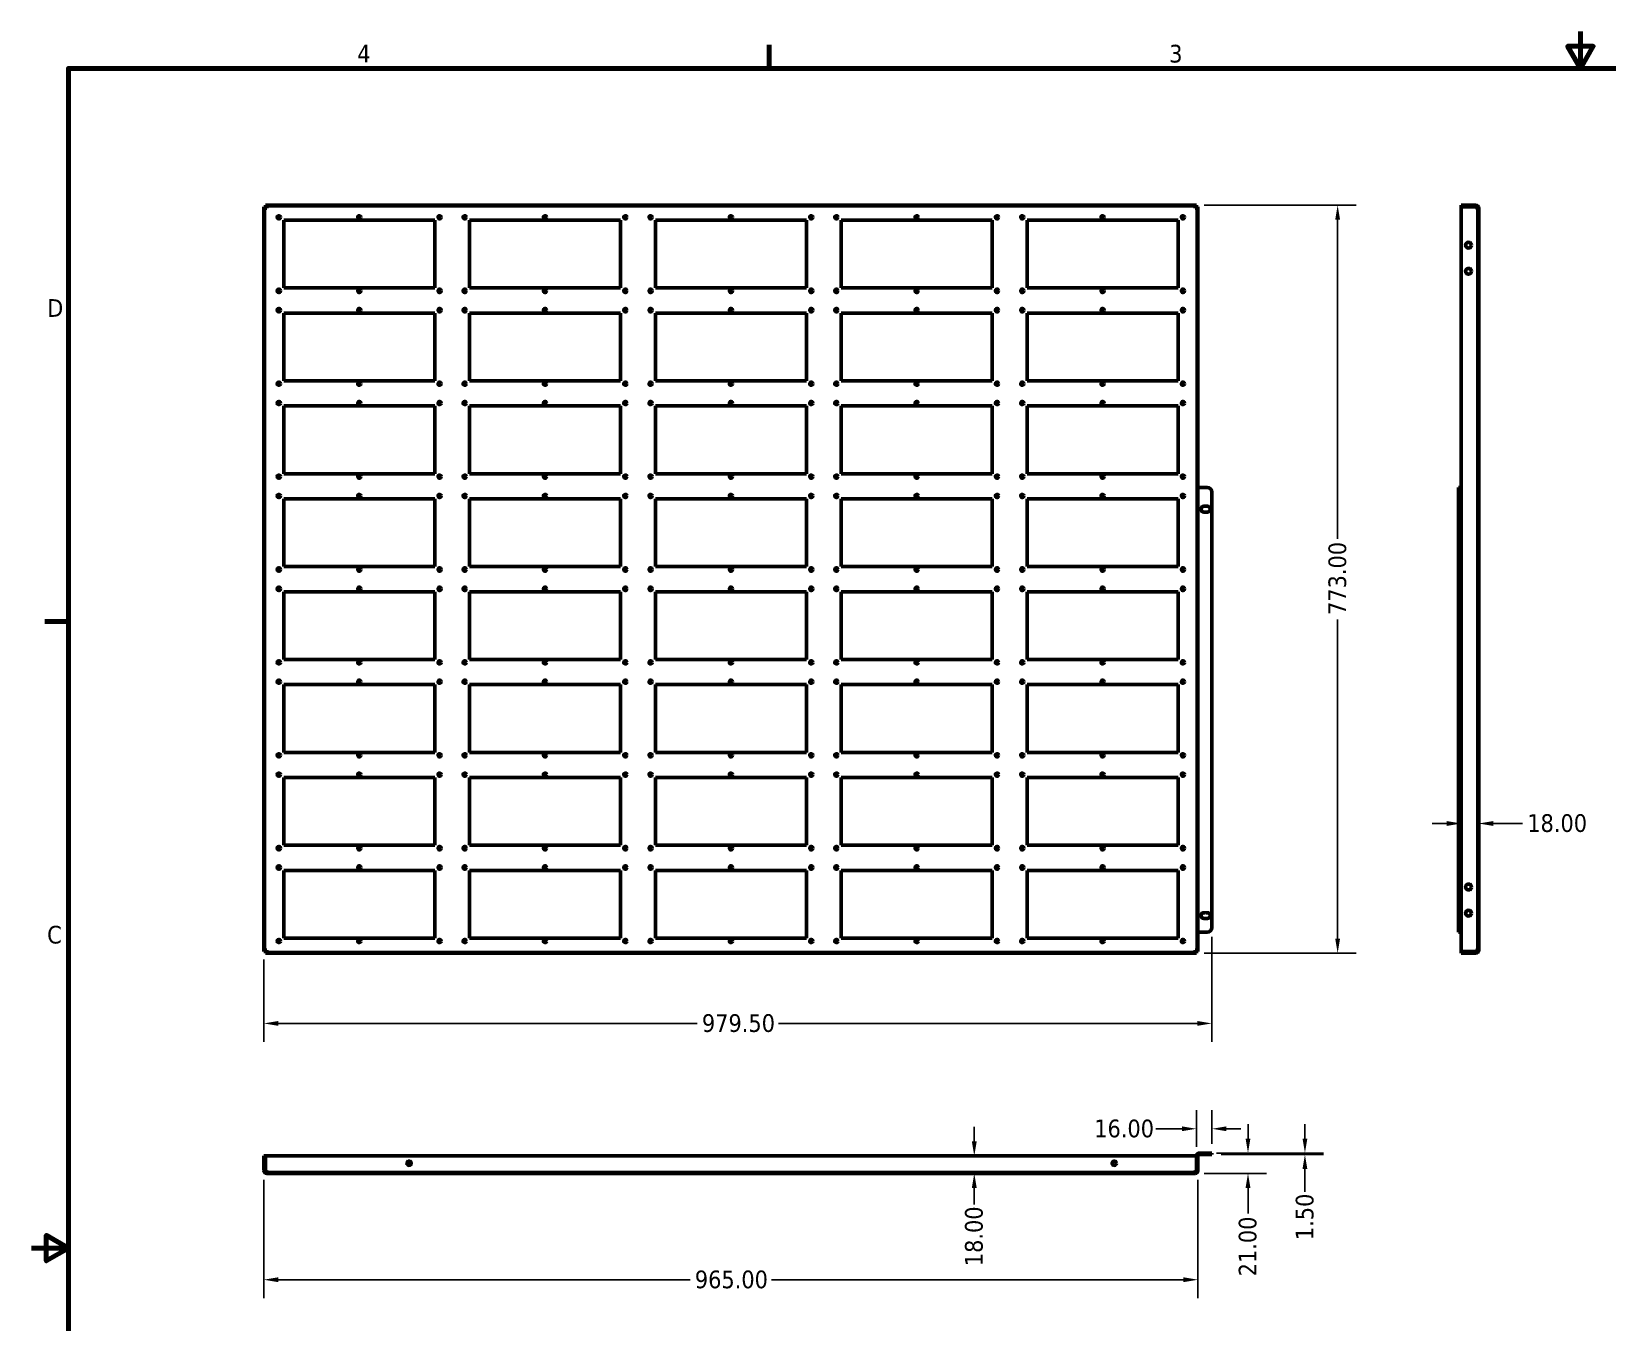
# Model space of a CAD drawing. Header units: millimetres. Extents: x 76 to 3277, y 38 to 2553.
# Drawn here: x 76 to 1704, y 1218 to 2553 of the extents above; entities that cross this region are included whole.
import ezdxf

# ---------------------------------------------------------------- set-up
doc = ezdxf.new("R2010")
doc.units = ezdxf.units.MM
doc.header["$LTSCALE"] = 6
for name, color, linetype, lineweight in [('Obramowanie (ANSI)', 7, 'Continuous', 70), ('Ukryty (ANSI)', 7, 'Continuous', 35), ('Widoczne (ANSI)', 7, 'Continuous', 50), ('Wymiar (ANSI)', 7, 'Continuous', 25)]:
    doc.layers.add(name, color=color, linetype=linetype, lineweight=lineweight)
doc.styles.add('Tekst notatki (ANSI)', font='tahoma.ttf')
doc.dimstyles.new('Domyślne - mm (ANSI)', dxfattribs={"dimscale": 6, "dimtxt": 3.048, "dimasz": 2.5, "dimexe": 3.175, "dimexo": 1.6002, "dimgap": 0.8, "dimtad": 0, "dimtoh": 1, "dimrnd": 1e-08, "dimzin": 4, "dimdsep": 46, "dimtxsty": 'Tekst notatki (ANSI)', "dimcen": 0.09, "dimdle": 10, "dimclrd": 256, "dimclre": 256, "dimclrt": 256, "dimadec": 1, "dimazin": 1, "dimtfac": 1, "dimtofl": 0, "dimtmove": 0, "dimatfit": 3, "dimfxl": 1, "dimtolj": 1, "dimtzin": 4, "dimlwd": -1, "dimlwe": -1, "dimarcsym": 0})

# ---------------------------------------------------------------- blocks, each defined once
blk = doc.blocks.new('Ramki Default Border')
at = {"layer": 'Obramowanie (ANSI)'}
for p, q in [((139.7, 419.1), (139.7, 423.16)), ((19.05, 323.85), (14.99, 323.85))]:
    blk.add_line(p, q, dxfattribs=at)
at = {"layer": 'Obramowanie (ANSI)', "flags": 128}
for points in [[(279.4, 425.45), (279.4, 419.1), (277.2, 422.91), (281.6, 422.91), (279.4, 419.1)], [(19.05, 12.7), (19.05, 419.1), (539.75, 419.1), (539.75, 12.7), (19.05, 12.7)], [(12.7, 215.9), (19.05, 215.9), (15.24, 218.1), (15.24, 213.7), (19.05, 215.9)]]:
    blk.add_lwpolyline(points, dxfattribs=at)
at = {"layer": 'Obramowanie (ANSI)', "char_height": 3.05, "attachment_point": 7, "style": 'Tekst notatki (ANSI)'}
for s, insert in [('4', (68.79, 420.12)), ('3', (208.6, 420.05)), ('D', (15.39, 376.3)), ('C', (15.39, 268.3))]:
    blk.add_mtext(s, dxfattribs=dict(at, insert=insert))
blk = doc.blocks.new('*D5')
at = {"layer": 'Defpoints', "color": 0, "transparency": 16777216}
for p in [(1295.7, 1626.8), (316.2, 1603.2), (1295.7, 1527.6)]:
    blk.add_point(p, dxfattribs=at)
at = {"layer": 'Wymiar (ANSI)', "transparency": 16777216}
for p, q in [((1295.7, 1617.2), (1295.7, 1508.5)), ((316.2, 1593.6), (316.2, 1508.5)), ((331.2, 1527.6), (764, 1527.6)), ((1280.7, 1527.6), (848, 1527.6))]:
    blk.add_line(p, q, dxfattribs=at)
for points in [[(331.2, 1530.1), (331.2, 1525.1), (316.2, 1527.6)], [(1280.7, 1530.1), (1280.7, 1525.1), (1295.7, 1527.6)]]:
    blk.add_solid(points, dxfattribs=at)
at = {"layer": 'Wymiar (ANSI)', "transparency": 16777216, "insert": (768.8, 1537.1), "char_height": 18.29, "attachment_point": 1, "style": 'Tekst notatki (ANSI)'}
blk.add_mtext('\\A1;979.50', dxfattribs=at)
blk = doc.blocks.new('*D6')
at = {"layer": 'Defpoints', "color": 0, "transparency": 16777216}
for p in [(1278.2, 2373.2), (1425.6, 2373.2), (1278.2, 1600.2)]:
    blk.add_point(p, dxfattribs=at)
at = {"layer": 'Wymiar (ANSI)', "transparency": 16777216}
for p, q in [((1287.8, 2373.2), (1444.6, 2373.2)), ((1425.6, 2358.2), (1425.6, 2028.5)), ((1425.6, 1615.2), (1425.6, 1944.9)), ((1287.8, 1600.2), (1444.6, 1600.2))]:
    blk.add_line(p, q, dxfattribs=at)
for points in [[(1423.1, 2358.2), (1428.1, 2358.2), (1425.6, 2373.2)], [(1423.1, 1615.2), (1428.1, 1615.2), (1425.6, 1600.2)]]:
    blk.add_solid(points, dxfattribs=at)
at = {"layer": 'Wymiar (ANSI)', "transparency": 16777216, "insert": (1416.1, 1949.7), "char_height": 18.29, "attachment_point": 1, "rotation": 90, "style": 'Tekst notatki (ANSI)'}
blk.add_mtext('\\A1;773.00', dxfattribs=at)
blk = doc.blocks.new('*D7')
at = {"layer": 'Defpoints', "color": 0, "transparency": 16777216}
for p in [(1295.7, 1418.7), (1279.7, 1390.6), (1295.7, 1393.6)]:
    blk.add_point(p, dxfattribs=at)
at = {"layer": 'Wymiar (ANSI)', "transparency": 16777216}
for p, q in [((1279.7, 1400.2), (1279.7, 1437.8)), ((1295.7, 1403.2), (1295.7, 1437.8)), ((1264.7, 1418.7), (1237.6, 1418.7)), ((1310.7, 1418.7), (1325.7, 1418.7))]:
    blk.add_line(p, q, dxfattribs=at)
for points in [[(1264.7, 1421.2), (1264.7, 1416.2), (1279.7, 1418.7)], [(1310.7, 1421.2), (1310.7, 1416.2), (1295.7, 1418.7)]]:
    blk.add_solid(points, dxfattribs=at)
at = {"layer": 'Wymiar (ANSI)', "transparency": 16777216, "insert": (1174.1, 1428.2), "char_height": 18.29, "attachment_point": 1, "style": 'Tekst notatki (ANSI)'}
blk.add_mtext('\\A1;16.00', dxfattribs=at)
blk = doc.blocks.new('*D8')
at = {"layer": 'Defpoints', "color": 0, "transparency": 16777216}
for p in [(1290.7, 1393.6), (1278.2, 1372.6), (1333, 1372.6)]:
    blk.add_point(p, dxfattribs=at)
at = {"layer": 'Wymiar (ANSI)', "transparency": 16777216}
for p, q in [((1333, 1408.6), (1333, 1423.6)), ((1300.3, 1393.6), (1352, 1393.6)), ((1287.8, 1372.6), (1352, 1372.6)), ((1333, 1357.6), (1333, 1331.2))]:
    blk.add_line(p, q, dxfattribs=at)
for points in [[(1330.5, 1408.6), (1335.5, 1408.6), (1333, 1393.6)], [(1330.5, 1357.6), (1335.5, 1357.6), (1333, 1372.6)]]:
    blk.add_solid(points, dxfattribs=at)
at = {"layer": 'Wymiar (ANSI)', "transparency": 16777216, "insert": (1323.4, 1266.2), "char_height": 18.29, "attachment_point": 1, "rotation": 90, "style": 'Tekst notatki (ANSI)'}
blk.add_mtext('\\A1;21.00', dxfattribs=at)
blk = doc.blocks.new('*D9')
at = {"layer": 'Defpoints', "color": 0, "transparency": 16777216}
for p in [(1295.7, 1393.6), (1295.7, 1392.1), (1391.8, 1393.6)]:
    blk.add_point(p, dxfattribs=at)
at = {"layer": 'Wymiar (ANSI)', "transparency": 16777216}
for p, q in [((1391.8, 1408.6), (1391.8, 1423.6)), ((1305.3, 1393.6), (1410.9, 1393.6)), ((1305.3, 1392.1), (1410.9, 1392.1)), ((1391.8, 1377.1), (1391.8, 1353.4))]:
    blk.add_line(p, q, dxfattribs=at)
for points in [[(1389.3, 1408.6), (1394.3, 1408.6), (1391.8, 1393.6)], [(1389.3, 1377.1), (1394.3, 1377.1), (1391.8, 1392.1)]]:
    blk.add_solid(points, dxfattribs=at)
at = {"layer": 'Wymiar (ANSI)', "transparency": 16777216, "insert": (1382.3, 1303.6), "char_height": 18.29, "attachment_point": 1, "rotation": 90, "style": 'Tekst notatki (ANSI)'}
blk.add_mtext('\\A1;1.50', dxfattribs=at)
blk = doc.blocks.new('*D10')
at = {"layer": 'Defpoints', "color": 0, "transparency": 16777216}
for p in [(316.2, 1375.6), (1281.2, 1375.6), (316.2, 1262.7)]:
    blk.add_point(p, dxfattribs=at)
at = {"layer": 'Wymiar (ANSI)', "transparency": 16777216}
for p, q in [((316.2, 1366), (316.2, 1243.6)), ((1281.2, 1366), (1281.2, 1243.6)), ((331.2, 1262.7), (756.7, 1262.7)), ((1266.2, 1262.7), (840.8, 1262.7))]:
    blk.add_line(p, q, dxfattribs=at)
for points in [[(331.2, 1265.2), (331.2, 1260.2), (316.2, 1262.7)], [(1266.2, 1265.2), (1266.2, 1260.2), (1281.2, 1262.7)]]:
    blk.add_solid(points, dxfattribs=at)
at = {"layer": 'Wymiar (ANSI)', "transparency": 16777216, "insert": (761.5, 1272.2), "char_height": 18.29, "attachment_point": 1, "style": 'Tekst notatki (ANSI)'}
blk.add_mtext('\\A1;965.00', dxfattribs=at)
blk = doc.blocks.new('*D11')
at = {"layer": 'Defpoints', "color": 0, "transparency": 16777216}
for p in [(1571.3, 1734.2), (1553.3, 1686.6), (1571.3, 1686.6)]:
    blk.add_point(p, dxfattribs=at)
at = {"layer": 'Wymiar (ANSI)', "transparency": 16777216}
for p, q in [((1538.3, 1734.2), (1523.3, 1734.2)), ((1586.3, 1734.2), (1616.7, 1734.2))]:
    blk.add_line(p, q, dxfattribs=at)
for points in [[(1538.3, 1736.7), (1538.3, 1731.7), (1553.3, 1734.2)], [(1586.3, 1736.7), (1586.3, 1731.7), (1571.3, 1734.2)]]:
    blk.add_solid(points, dxfattribs=at)
at = {"layer": 'Wymiar (ANSI)', "transparency": 16777216, "insert": (1621.5, 1743.8), "char_height": 18.29, "attachment_point": 1, "style": 'Tekst notatki (ANSI)'}
blk.add_mtext('\\A1;18.00', dxfattribs=at)
blk = doc.blocks.new('*D12')
at = {"layer": 'Defpoints', "color": 0, "transparency": 16777216}
for p in [(480.7, 1390.6), (480.7, 1372.6), (1050.2, 1372.6)]:
    blk.add_point(p, dxfattribs=at)
at = {"layer": 'Wymiar (ANSI)', "transparency": 16777216}
for p, q in [((1050.2, 1405.6), (1050.2, 1420.6)), ((1050.2, 1357.6), (1050.2, 1340.3))]:
    blk.add_line(p, q, dxfattribs=at)
for points in [[(1047.7, 1405.6), (1052.7, 1405.6), (1050.2, 1390.6)], [(1047.7, 1357.6), (1052.7, 1357.6), (1050.2, 1372.6)]]:
    blk.add_solid(points, dxfattribs=at)
at = {"layer": 'Wymiar (ANSI)', "transparency": 16777216, "insert": (1040.6, 1276.7), "char_height": 18.29, "attachment_point": 1, "rotation": 90, "style": 'Tekst notatki (ANSI)'}
blk.add_mtext('\\A1;18.00', dxfattribs=at)

msp = doc.modelspace()

# ---------------------------------------------------------------- linework, layer by layer
at = {"layer": 'Ukryty (ANSI)'}
for p, q in [((317.738, 2370.215), (317.738, 1603.215)), ((1278.238, 2371.715), (319.238, 2371.715)), ((463.988, 2373.215), (463.988, 2371.715)), ((468.488, 2373.215), (468.488, 2371.715)), ((1192.488, 2373.215), (1192.488, 2371.715)), ((1196.988, 2373.215), (1196.988, 2371.715)), ((1279.738, 1603.215), (1279.738, 2370.215)), ((1558.584, 2373.215), (1558.584, 2371.715)), ((1563.084, 2373.215), (1563.084, 2371.715)), ((1569.834, 1603.215), (1569.834, 2370.215)), ((1569.834, 2362.465), (1571.334, 2362.465)), ((1569.834, 2358.965), (1571.334, 2358.965)), ((1571.334, 2357.715), (1569.834, 2357.715)), ((317.738, 2334.865), (316.238, 2334.865)), ((317.738, 2328.865), (316.238, 2328.865)), ((317.738, 2307.865), (316.238, 2307.865)), ((317.738, 2301.865), (316.238, 2301.865)), ((1571.334, 2287.715), (1569.834, 2287.715)), ((1569.834, 2286.465), (1571.334, 2286.465)), ((1569.834, 2282.965), (1571.334, 2282.965)), ((1569.834, 2266.465), (1571.334, 2266.465)), ((1569.834, 2262.965), (1571.334, 2262.965)), ((1571.334, 2261.715), (1569.834, 2261.715)), ((1571.334, 2191.715), (1569.834, 2191.715)), ((1569.834, 2190.465), (1571.334, 2190.465)), ((1569.834, 2186.965), (1571.334, 2186.965)), ((1569.834, 2170.465), (1571.334, 2170.465)), ((1569.834, 2166.965), (1571.334, 2166.965)), ((1571.334, 2165.715), (1569.834, 2165.715)), ((1571.334, 2095.715), (1569.834, 2095.715)), ((1569.834, 2094.465), (1571.334, 2094.465)), ((1569.834, 2090.965), (1571.334, 2090.965)), ((1281.238, 2081.615), (1279.738, 2081.615)), ((1551.834, 2081.615), (1551.834, 1621.815)), ((1569.834, 2074.465), (1571.334, 2074.465)), ((1569.834, 2070.965), (1571.334, 2070.965)), ((1571.334, 2069.715), (1569.834, 2069.715)), ((1550.334, 2062.065), (1551.834, 2062.065)), ((1551.834, 2062.015), (1550.334, 2062.015)), ((1551.834, 2056.115), (1550.334, 2056.115)), ((1550.334, 2056.065), (1551.834, 2056.065)), ((1571.334, 1999.715), (1569.834, 1999.715)), ((1569.834, 1998.465), (1571.334, 1998.465)), ((1569.834, 1994.965), (1571.334, 1994.965)), ((1569.834, 1978.465), (1571.334, 1978.465)), ((1569.834, 1974.965), (1571.334, 1974.965)), ((1571.334, 1973.715), (1569.834, 1973.715)), ((1571.334, 1903.715), (1569.834, 1903.715)), ((1569.834, 1902.465), (1571.334, 1902.465)), ((1569.834, 1898.965), (1571.334, 1898.965)), ((1569.834, 1882.465), (1571.334, 1882.465)), ((1569.834, 1878.965), (1571.334, 1878.965)), ((1571.334, 1877.715), (1569.834, 1877.715)), ((1571.334, 1807.715), (1569.834, 1807.715)), ((1569.834, 1806.465), (1571.334, 1806.465)), ((1569.834, 1802.965), (1571.334, 1802.965)), ((1569.834, 1786.465), (1571.334, 1786.465)), ((1569.834, 1782.965), (1571.334, 1782.965)), ((1571.334, 1781.715), (1569.834, 1781.715)), ((1571.334, 1711.715), (1569.834, 1711.715)), ((1569.834, 1710.465), (1571.334, 1710.465)), ((1569.834, 1706.965), (1571.334, 1706.965)), ((1569.834, 1690.465), (1571.334, 1690.465)), ((1569.834, 1686.965), (1571.334, 1686.965)), ((1571.334, 1685.715), (1569.834, 1685.715)), ((317.738, 1671.565), (316.238, 1671.565)), ((317.738, 1665.565), (316.238, 1665.565)), ((317.738, 1644.565), (316.238, 1644.565)), ((317.738, 1638.565), (316.238, 1638.565)), ((1550.334, 1642.065), (1551.834, 1642.065)), ((1551.834, 1642.015), (1550.334, 1642.015)), ((1551.834, 1636.115), (1550.334, 1636.115)), ((1550.334, 1636.065), (1551.834, 1636.065)), ((1279.738, 1621.815), (1281.238, 1621.815)), ((1571.334, 1615.715), (1569.834, 1615.715)), ((1569.834, 1614.465), (1571.334, 1614.465)), ((319.238, 1601.715), (1278.238, 1601.715)), ((463.988, 1601.715), (463.988, 1600.215)), ((468.488, 1601.715), (468.488, 1600.215)), ((1192.488, 1601.715), (1192.488, 1600.215)), ((1196.988, 1601.715), (1196.988, 1600.215)), ((1558.584, 1601.715), (1558.584, 1600.215)), ((1563.084, 1601.715), (1563.084, 1600.215)), ((1569.834, 1610.965), (1571.334, 1610.965)), ((317.738, 1386.093), (316.238, 1386.093)), ((1284.288, 1392.093), (1284.288, 1393.593)), ((1288.693, 1392.093), (1288.693, 1393.593)), ((1289.784, 1393.593), (1289.784, 1392.093)), ((1294.188, 1392.093), (1294.188, 1393.593)), ((317.738, 1380.093), (316.238, 1380.093)), ((319.238, 1374.093), (1278.238, 1374.093)), ((329.988, 1374.093), (329.988, 1372.593)), ((333.488, 1374.093), (333.488, 1372.593)), ((336.738, 1372.593), (336.738, 1374.093)), ((412.988, 1374.093), (412.988, 1372.593)), ((416.488, 1374.093), (416.488, 1372.593)), ((492.738, 1372.593), (492.738, 1374.093)), ((495.988, 1374.093), (495.988, 1372.593)), ((499.488, 1374.093), (499.488, 1372.593)), ((521.988, 1374.093), (521.988, 1372.593)), ((525.488, 1374.093), (525.488, 1372.593)), ((528.738, 1372.593), (528.738, 1374.093)), ((604.988, 1374.093), (604.988, 1372.593)), ((608.488, 1374.093), (608.488, 1372.593)), ((684.738, 1372.593), (684.738, 1374.093)), ((687.988, 1374.093), (687.988, 1372.593)), ((691.488, 1374.093), (691.488, 1372.593)), ((713.988, 1374.093), (713.988, 1372.593)), ((717.488, 1374.093), (717.488, 1372.593)), ((720.738, 1372.593), (720.738, 1374.093)), ((796.988, 1374.093), (796.988, 1372.593)), ((800.488, 1374.093), (800.488, 1372.593)), ((876.738, 1372.593), (876.738, 1374.093)), ((879.988, 1374.093), (879.988, 1372.593)), ((883.488, 1374.093), (883.488, 1372.593)), ((905.988, 1374.093), (905.988, 1372.593)), ((909.488, 1374.093), (909.488, 1372.593)), ((912.738, 1372.593), (912.738, 1374.093)), ((988.988, 1374.093), (988.988, 1372.593)), ((992.488, 1374.093), (992.488, 1372.593)), ((1068.738, 1372.593), (1068.738, 1374.093)), ((1071.988, 1374.093), (1071.988, 1372.593)), ((1075.488, 1374.093), (1075.488, 1372.593)), ((1097.988, 1374.093), (1097.988, 1372.593)), ((1101.488, 1374.093), (1101.488, 1372.593)), ((1104.738, 1372.593), (1104.738, 1374.093)), ((1180.988, 1374.093), (1180.988, 1372.593)), ((1184.488, 1374.093), (1184.488, 1372.593)), ((1260.738, 1372.593), (1260.738, 1374.093)), ((1263.988, 1374.093), (1263.988, 1372.593)), ((1267.488, 1374.093), (1267.488, 1372.593))]:
    msp.add_line(p, q, dxfattribs=at)
at = {"layer": 'Widoczne (ANSI)'}
for p, q in [((317.738, 2371.615), (316.238, 2371.615)), ((316.238, 2371.615), (316.238, 2370.215)), ((316.238, 2370.215), (319.238, 2370.215)), ((316.238, 1603.215), (316.238, 2370.215)), ((317.738, 2370.215), (317.738, 2371.615)), ((317.838, 2373.215), (317.838, 2371.715)), ((317.838, 2373.215), (319.238, 2373.215)), ((319.238, 2371.715), (317.838, 2371.715)), ((319.238, 2373.215), (1278.238, 2373.215)), ((319.238, 2370.215), (319.238, 2373.215)), ((1278.238, 2373.215), (1278.238, 2370.215)), ((1278.238, 2373.215), (1279.638, 2373.215)), ((1279.638, 2371.715), (1278.238, 2371.715)), ((1281.238, 2370.215), (1278.238, 2370.215)), ((1279.638, 2371.715), (1279.638, 2373.215)), ((1279.738, 2371.615), (1279.738, 2370.215)), ((1279.738, 2371.615), (1281.238, 2371.615)), ((1281.238, 2370.215), (1281.238, 2371.615)), ((1281.238, 1603.215), (1281.238, 2370.215)), ((1553.334, 2371.715), (1553.334, 2373.215)), ((1553.334, 2373.215), (1568.334, 2373.215)), ((1568.334, 2371.715), (1553.334, 2371.715)), ((1553.334, 2371.615), (1568.334, 2371.615)), ((1553.334, 2371.615), (1553.334, 1601.815)), ((1568.334, 2373.215), (1568.334, 2371.715)), ((1568.334, 2371.615), (1568.334, 2370.215)), ((1568.334, 2370.215), (1571.334, 2370.215)), ((1571.334, 2370.215), (1571.334, 1603.215)), ((336.738, 2357.715), (492.738, 2357.715)), ((336.738, 2287.715), (336.738, 2357.715)), ((492.738, 2357.715), (492.738, 2287.715)), ((528.738, 2357.715), (684.738, 2357.715)), ((528.738, 2287.715), (528.738, 2357.715)), ((684.738, 2357.715), (684.738, 2287.715)), ((720.738, 2357.715), (876.738, 2357.715)), ((720.738, 2287.715), (720.738, 2357.715)), ((876.738, 2357.715), (876.738, 2287.715)), ((912.738, 2357.715), (1068.738, 2357.715)), ((912.738, 2287.715), (912.738, 2357.715)), ((1068.738, 2357.715), (1068.738, 2287.715)), ((1104.738, 2357.715), (1260.738, 2357.715)), ((1104.738, 2287.715), (1104.738, 2357.715)), ((1260.738, 2357.715), (1260.738, 2287.715)), ((492.738, 2287.715), (336.738, 2287.715)), ((684.738, 2287.715), (528.738, 2287.715)), ((876.738, 2287.715), (720.738, 2287.715)), ((1068.738, 2287.715), (912.738, 2287.715)), ((1260.738, 2287.715), (1104.738, 2287.715)), ((336.738, 2261.715), (492.738, 2261.715)), ((336.738, 2191.715), (336.738, 2261.715)), ((492.738, 2261.715), (492.738, 2191.715)), ((528.738, 2261.715), (684.738, 2261.715)), ((528.738, 2191.715), (528.738, 2261.715)), ((684.738, 2261.715), (684.738, 2191.715)), ((720.738, 2261.715), (876.738, 2261.715)), ((720.738, 2191.715), (720.738, 2261.715)), ((876.738, 2261.715), (876.738, 2191.715)), ((912.738, 2261.715), (1068.738, 2261.715)), ((912.738, 2191.715), (912.738, 2261.715)), ((1068.738, 2261.715), (1068.738, 2191.715)), ((1104.738, 2261.715), (1260.738, 2261.715)), ((1104.738, 2191.715), (1104.738, 2261.715)), ((1260.738, 2261.715), (1260.738, 2191.715)), ((492.738, 2191.715), (336.738, 2191.715)), ((684.738, 2191.715), (528.738, 2191.715)), ((876.738, 2191.715), (720.738, 2191.715)), ((1068.738, 2191.715), (912.738, 2191.715)), ((1260.738, 2191.715), (1104.738, 2191.715)), ((336.738, 2165.715), (492.738, 2165.715)), ((336.738, 2095.715), (336.738, 2165.715)), ((492.738, 2165.715), (492.738, 2095.715)), ((528.738, 2165.715), (684.738, 2165.715)), ((528.738, 2095.715), (528.738, 2165.715)), ((684.738, 2165.715), (684.738, 2095.715)), ((720.738, 2165.715), (876.738, 2165.715)), ((720.738, 2095.715), (720.738, 2165.715)), ((876.738, 2165.715), (876.738, 2095.715)), ((912.738, 2165.715), (1068.738, 2165.715)), ((912.738, 2095.715), (912.738, 2165.715)), ((1068.738, 2165.715), (1068.738, 2095.715)), ((1104.738, 2165.715), (1260.738, 2165.715)), ((1104.738, 2095.715), (1104.738, 2165.715)), ((1260.738, 2165.715), (1260.738, 2095.715)), ((492.738, 2095.715), (336.738, 2095.715)), ((684.738, 2095.715), (528.738, 2095.715)), ((876.738, 2095.715), (720.738, 2095.715)), ((1068.738, 2095.715), (912.738, 2095.715)), ((1260.738, 2095.715), (1104.738, 2095.715)), ((336.738, 2069.715), (492.738, 2069.715)), ((336.738, 1999.715), (336.738, 2069.715)), ((492.738, 2069.715), (492.738, 1999.715)), ((528.738, 2069.715), (684.738, 2069.715)), ((528.738, 1999.715), (528.738, 2069.715)), ((684.738, 2069.715), (684.738, 1999.715)), ((720.738, 2069.715), (876.738, 2069.715)), ((720.738, 1999.715), (720.738, 2069.715)), ((876.738, 2069.715), (876.738, 1999.715)), ((912.738, 2069.715), (1068.738, 2069.715)), ((912.738, 1999.715), (912.738, 2069.715)), ((1068.738, 2069.715), (1068.738, 1999.715)), ((1104.738, 2069.715), (1260.738, 2069.715)), ((1104.738, 1999.715), (1104.738, 2069.715)), ((1260.738, 2069.715), (1260.738, 1999.715)), ((1281.238, 2081.615), (1282.738, 2081.615)), ((1282.738, 2081.615), (1290.738, 2081.615)), ((1295.738, 1626.815), (1295.738, 2076.615)), ((1550.334, 1621.815), (1550.334, 2081.615)), ((1553.334, 2081.615), (1550.334, 2081.615)), ((1287.238, 2062.015), (1288.693, 2062.015)), ((1288.693, 2056.115), (1287.238, 2056.115)), ((1289.784, 2062.015), (1291.238, 2062.015)), ((1291.238, 2056.115), (1289.784, 2056.115)), ((492.738, 1999.715), (336.738, 1999.715)), ((684.738, 1999.715), (528.738, 1999.715)), ((876.738, 1999.715), (720.738, 1999.715)), ((1068.738, 1999.715), (912.738, 1999.715)), ((1260.738, 1999.715), (1104.738, 1999.715)), ((336.738, 1973.715), (492.738, 1973.715)), ((336.738, 1903.715), (336.738, 1973.715)), ((492.738, 1973.715), (492.738, 1903.715)), ((528.738, 1973.715), (684.738, 1973.715)), ((528.738, 1903.715), (528.738, 1973.715)), ((684.738, 1973.715), (684.738, 1903.715)), ((720.738, 1973.715), (876.738, 1973.715)), ((720.738, 1903.715), (720.738, 1973.715)), ((876.738, 1973.715), (876.738, 1903.715)), ((912.738, 1973.715), (1068.738, 1973.715)), ((912.738, 1903.715), (912.738, 1973.715)), ((1068.738, 1973.715), (1068.738, 1903.715)), ((1104.738, 1973.715), (1260.738, 1973.715)), ((1104.738, 1903.715), (1104.738, 1973.715)), ((1260.738, 1973.715), (1260.738, 1903.715)), ((492.738, 1903.715), (336.738, 1903.715)), ((684.738, 1903.715), (528.738, 1903.715)), ((876.738, 1903.715), (720.738, 1903.715)), ((1068.738, 1903.715), (912.738, 1903.715)), ((1260.738, 1903.715), (1104.738, 1903.715)), ((336.738, 1877.715), (492.738, 1877.715)), ((336.738, 1807.715), (336.738, 1877.715)), ((492.738, 1877.715), (492.738, 1807.715)), ((528.738, 1877.715), (684.738, 1877.715)), ((528.738, 1807.715), (528.738, 1877.715)), ((684.738, 1877.715), (684.738, 1807.715)), ((720.738, 1877.715), (876.738, 1877.715)), ((720.738, 1807.715), (720.738, 1877.715)), ((876.738, 1877.715), (876.738, 1807.715)), ((912.738, 1877.715), (1068.738, 1877.715)), ((912.738, 1807.715), (912.738, 1877.715)), ((1068.738, 1877.715), (1068.738, 1807.715)), ((1104.738, 1877.715), (1260.738, 1877.715)), ((1104.738, 1807.715), (1104.738, 1877.715)), ((1260.738, 1877.715), (1260.738, 1807.715)), ((492.738, 1807.715), (336.738, 1807.715)), ((684.738, 1807.715), (528.738, 1807.715)), ((876.738, 1807.715), (720.738, 1807.715)), ((1068.738, 1807.715), (912.738, 1807.715)), ((1260.738, 1807.715), (1104.738, 1807.715)), ((336.738, 1781.715), (492.738, 1781.715)), ((336.738, 1711.715), (336.738, 1781.715)), ((492.738, 1781.715), (492.738, 1711.715)), ((528.738, 1781.715), (684.738, 1781.715)), ((528.738, 1711.715), (528.738, 1781.715)), ((684.738, 1781.715), (684.738, 1711.715)), ((720.738, 1781.715), (876.738, 1781.715)), ((720.738, 1711.715), (720.738, 1781.715)), ((876.738, 1781.715), (876.738, 1711.715)), ((912.738, 1781.715), (1068.738, 1781.715)), ((912.738, 1711.715), (912.738, 1781.715)), ((1068.738, 1781.715), (1068.738, 1711.715)), ((1104.738, 1781.715), (1260.738, 1781.715)), ((1104.738, 1711.715), (1104.738, 1781.715)), ((1260.738, 1781.715), (1260.738, 1711.715)), ((492.738, 1711.715), (336.738, 1711.715)), ((684.738, 1711.715), (528.738, 1711.715)), ((876.738, 1711.715), (720.738, 1711.715)), ((1068.738, 1711.715), (912.738, 1711.715)), ((1260.738, 1711.715), (1104.738, 1711.715)), ((336.738, 1685.715), (492.738, 1685.715)), ((336.738, 1615.715), (336.738, 1685.715)), ((492.738, 1685.715), (492.738, 1615.715)), ((528.738, 1685.715), (684.738, 1685.715)), ((528.738, 1615.715), (528.738, 1685.715)), ((684.738, 1685.715), (684.738, 1615.715)), ((720.738, 1685.715), (876.738, 1685.715)), ((720.738, 1615.715), (720.738, 1685.715)), ((876.738, 1685.715), (876.738, 1615.715)), ((912.738, 1685.715), (1068.738, 1685.715)), ((912.738, 1615.715), (912.738, 1685.715)), ((1068.738, 1685.715), (1068.738, 1615.715)), ((1104.738, 1685.715), (1260.738, 1685.715)), ((1104.738, 1615.715), (1104.738, 1685.715)), ((1260.738, 1685.715), (1260.738, 1615.715)), ((1287.238, 1642.015), (1288.693, 1642.015)), ((1288.693, 1636.115), (1287.238, 1636.115)), ((1289.784, 1642.015), (1291.238, 1642.015)), ((1291.238, 1636.115), (1289.784, 1636.115)), ((492.738, 1615.715), (336.738, 1615.715)), ((684.738, 1615.715), (528.738, 1615.715)), ((876.738, 1615.715), (720.738, 1615.715)), ((1068.738, 1615.715), (912.738, 1615.715)), ((1260.738, 1615.715), (1104.738, 1615.715)), ((1281.238, 1621.815), (1282.738, 1621.815)), ((1282.738, 1621.815), (1290.738, 1621.815)), ((1550.334, 1621.815), (1553.334, 1621.815)), ((316.238, 1603.215), (319.238, 1603.215)), ((316.238, 1601.815), (316.238, 1603.215)), ((317.738, 1601.815), (316.238, 1601.815)), ((317.738, 1603.215), (317.738, 1601.815)), ((317.838, 1601.715), (317.838, 1600.215)), ((317.838, 1601.715), (319.238, 1601.715)), ((319.238, 1600.215), (317.838, 1600.215)), ((319.238, 1600.215), (319.238, 1603.215)), ((1278.238, 1600.215), (319.238, 1600.215)), ((1281.238, 1603.215), (1278.238, 1603.215)), ((1278.238, 1603.215), (1278.238, 1600.215)), ((1278.238, 1601.715), (1279.638, 1601.715)), ((1279.638, 1600.215), (1278.238, 1600.215)), ((1279.638, 1600.215), (1279.638, 1601.715)), ((1279.738, 1601.815), (1279.738, 1603.215)), ((1279.738, 1601.815), (1281.238, 1601.815)), ((1281.238, 1601.815), (1281.238, 1603.215)), ((1568.334, 1601.815), (1553.334, 1601.815)), ((1553.334, 1601.715), (1568.334, 1601.715)), ((1553.334, 1600.215), (1553.334, 1601.715)), ((1568.334, 1600.215), (1553.334, 1600.215)), ((1568.334, 1603.215), (1571.334, 1603.215)), ((1568.334, 1601.815), (1568.334, 1603.215)), ((1568.334, 1601.715), (1568.334, 1600.215)), ((316.238, 1390.593), (316.238, 1375.593)), ((317.738, 1390.593), (316.238, 1390.593)), ((317.738, 1375.593), (317.738, 1390.593)), ((317.838, 1390.593), (317.838, 1375.593)), ((1279.638, 1390.593), (317.838, 1390.593)), ((1279.638, 1375.593), (1279.638, 1390.593)), ((1279.738, 1390.593), (1281.238, 1390.593)), ((1279.738, 1390.593), (1279.738, 1375.593)), ((1281.238, 1375.593), (1281.238, 1390.593)), ((1290.738, 1393.593), (1282.738, 1393.593)), ((1282.738, 1392.093), (1290.738, 1392.093)), ((1290.738, 1393.593), (1295.738, 1393.593)), ((1295.738, 1392.093), (1290.738, 1392.093)), ((1295.738, 1392.093), (1295.738, 1393.593)), ((317.738, 1375.593), (316.238, 1375.593)), ((317.838, 1375.593), (319.238, 1375.593)), ((319.238, 1372.593), (319.238, 1375.593)), ((1278.238, 1372.593), (319.238, 1372.593)), ((1278.238, 1375.593), (1278.238, 1372.593)), ((1278.238, 1375.593), (1279.638, 1375.593)), ((1279.738, 1375.593), (1281.238, 1375.593))]:
    msp.add_line(p, q, dxfattribs=at)
for centre, radius in [((331.738, 2360.715), 1.75), ((414.738, 2360.715), 1.75), ((497.738, 2360.715), 1.75), ((523.738, 2360.715), 1.75), ((606.738, 2360.715), 1.75), ((689.738, 2360.715), 1.75), ((715.738, 2360.715), 1.75), ((798.738, 2360.715), 1.75), ((881.738, 2360.715), 1.75), ((907.738, 2360.715), 1.75), ((990.738, 2360.715), 1.75), ((1073.738, 2360.715), 1.75), ((1099.738, 2360.715), 1.75), ((1182.738, 2360.715), 1.75), ((1265.738, 2360.715), 1.75), ((1560.834, 2331.865), 3), ((1560.834, 2304.865), 3), ((331.738, 2284.715), 1.75), ((414.738, 2284.715), 1.75), ((497.738, 2284.715), 1.75), ((523.738, 2284.715), 1.75), ((606.738, 2284.715), 1.75), ((689.738, 2284.715), 1.75), ((715.738, 2284.715), 1.75), ((798.738, 2284.715), 1.75), ((881.738, 2284.715), 1.75), ((907.738, 2284.715), 1.75), ((990.738, 2284.715), 1.75), ((1073.738, 2284.715), 1.75), ((1099.738, 2284.715), 1.75), ((1182.738, 2284.715), 1.75), ((1265.738, 2284.715), 1.75), ((331.738, 2264.715), 1.75), ((414.738, 2264.715), 1.75), ((497.738, 2264.715), 1.75), ((523.738, 2264.715), 1.75), ((606.738, 2264.715), 1.75), ((689.738, 2264.715), 1.75), ((715.738, 2264.715), 1.75), ((798.738, 2264.715), 1.75), ((881.738, 2264.715), 1.75), ((907.738, 2264.715), 1.75), ((990.738, 2264.715), 1.75), ((1073.738, 2264.715), 1.75), ((1099.738, 2264.715), 1.75), ((1182.738, 2264.715), 1.75), ((1265.738, 2264.715), 1.75), ((331.738, 2188.715), 1.75), ((414.738, 2188.715), 1.75), ((497.738, 2188.715), 1.75), ((523.738, 2188.715), 1.75), ((606.738, 2188.715), 1.75), ((689.738, 2188.715), 1.75), ((715.738, 2188.715), 1.75), ((798.738, 2188.715), 1.75), ((881.738, 2188.715), 1.75), ((907.738, 2188.715), 1.75), ((990.738, 2188.715), 1.75), ((1073.738, 2188.715), 1.75), ((1099.738, 2188.715), 1.75), ((1182.738, 2188.715), 1.75), ((1265.738, 2188.715), 1.75), ((331.738, 2168.715), 1.75), ((414.738, 2168.715), 1.75), ((497.738, 2168.715), 1.75), ((523.738, 2168.715), 1.75), ((606.738, 2168.715), 1.75), ((689.738, 2168.715), 1.75), ((715.738, 2168.715), 1.75), ((798.738, 2168.715), 1.75), ((881.738, 2168.715), 1.75), ((907.738, 2168.715), 1.75), ((990.738, 2168.715), 1.75), ((1073.738, 2168.715), 1.75), ((1099.738, 2168.715), 1.75), ((1182.738, 2168.715), 1.75), ((1265.738, 2168.715), 1.75), ((331.738, 2092.715), 1.75), ((414.738, 2092.715), 1.75), ((497.738, 2092.715), 1.75), ((523.738, 2092.715), 1.75), ((606.738, 2092.715), 1.75), ((689.738, 2092.715), 1.75), ((715.738, 2092.715), 1.75), ((798.738, 2092.715), 1.75), ((881.738, 2092.715), 1.75), ((907.738, 2092.715), 1.75), ((990.738, 2092.715), 1.75), ((1073.738, 2092.715), 1.75), ((1099.738, 2092.715), 1.75), ((1182.738, 2092.715), 1.75), ((1265.738, 2092.715), 1.75), ((331.738, 2072.715), 1.75), ((414.738, 2072.715), 1.75), ((497.738, 2072.715), 1.75), ((523.738, 2072.715), 1.75), ((606.738, 2072.715), 1.75), ((689.738, 2072.715), 1.75), ((715.738, 2072.715), 1.75), ((798.738, 2072.715), 1.75), ((881.738, 2072.715), 1.75), ((907.738, 2072.715), 1.75), ((990.738, 2072.715), 1.75), ((1073.738, 2072.715), 1.75), ((1099.738, 2072.715), 1.75), ((1182.738, 2072.715), 1.75), ((1265.738, 2072.715), 1.75), ((331.738, 1996.715), 1.75), ((414.738, 1996.715), 1.75), ((497.738, 1996.715), 1.75), ((523.738, 1996.715), 1.75), ((606.738, 1996.715), 1.75), ((689.738, 1996.715), 1.75), ((715.738, 1996.715), 1.75), ((798.738, 1996.715), 1.75), ((881.738, 1996.715), 1.75), ((907.738, 1996.715), 1.75), ((990.738, 1996.715), 1.75), ((1073.738, 1996.715), 1.75), ((1099.738, 1996.715), 1.75), ((1182.738, 1996.715), 1.75), ((1265.738, 1996.715), 1.75), ((331.738, 1976.715), 1.75), ((414.738, 1976.715), 1.75), ((497.738, 1976.715), 1.75), ((523.738, 1976.715), 1.75), ((606.738, 1976.715), 1.75), ((689.738, 1976.715), 1.75), ((715.738, 1976.715), 1.75), ((798.738, 1976.715), 1.75), ((881.738, 1976.715), 1.75), ((907.738, 1976.715), 1.75), ((990.738, 1976.715), 1.75), ((1073.738, 1976.715), 1.75), ((1099.738, 1976.715), 1.75), ((1182.738, 1976.715), 1.75), ((1265.738, 1976.715), 1.75), ((331.738, 1900.715), 1.75), ((414.738, 1900.715), 1.75), ((497.738, 1900.715), 1.75), ((523.738, 1900.715), 1.75), ((606.738, 1900.715), 1.75), ((689.738, 1900.715), 1.75), ((715.738, 1900.715), 1.75), ((798.738, 1900.715), 1.75), ((881.738, 1900.715), 1.75), ((907.738, 1900.715), 1.75), ((990.738, 1900.715), 1.75), ((1073.738, 1900.715), 1.75), ((1099.738, 1900.715), 1.75), ((1182.738, 1900.715), 1.75), ((1265.738, 1900.715), 1.75), ((331.738, 1880.715), 1.75), ((414.738, 1880.715), 1.75), ((497.738, 1880.715), 1.75), ((523.738, 1880.715), 1.75), ((606.738, 1880.715), 1.75), ((689.738, 1880.715), 1.75), ((715.738, 1880.715), 1.75), ((798.738, 1880.715), 1.75), ((881.738, 1880.715), 1.75), ((907.738, 1880.715), 1.75), ((990.738, 1880.715), 1.75), ((1073.738, 1880.715), 1.75), ((1099.738, 1880.715), 1.75), ((1182.738, 1880.715), 1.75), ((1265.738, 1880.715), 1.75), ((331.738, 1804.715), 1.75), ((414.738, 1804.715), 1.75), ((497.738, 1804.715), 1.75), ((523.738, 1804.715), 1.75), ((606.738, 1804.715), 1.75), ((689.738, 1804.715), 1.75), ((715.738, 1804.715), 1.75), ((798.738, 1804.715), 1.75), ((881.738, 1804.715), 1.75), ((907.738, 1804.715), 1.75), ((990.738, 1804.715), 1.75), ((1073.738, 1804.715), 1.75), ((1099.738, 1804.715), 1.75), ((1182.738, 1804.715), 1.75), ((1265.738, 1804.715), 1.75), ((331.738, 1784.715), 1.75), ((414.738, 1784.715), 1.75), ((497.738, 1784.715), 1.75), ((523.738, 1784.715), 1.75), ((606.738, 1784.715), 1.75), ((689.738, 1784.715), 1.75), ((715.738, 1784.715), 1.75), ((798.738, 1784.715), 1.75), ((881.738, 1784.715), 1.75), ((907.738, 1784.715), 1.75), ((990.738, 1784.715), 1.75), ((1073.738, 1784.715), 1.75), ((1099.738, 1784.715), 1.75), ((1182.738, 1784.715), 1.75), ((1265.738, 1784.715), 1.75), ((331.738, 1708.715), 1.75), ((414.738, 1708.715), 1.75), ((497.738, 1708.715), 1.75), ((523.738, 1708.715), 1.75), ((606.738, 1708.715), 1.75), ((689.738, 1708.715), 1.75), ((715.738, 1708.715), 1.75), ((798.738, 1708.715), 1.75), ((881.738, 1708.715), 1.75), ((907.738, 1708.715), 1.75), ((990.738, 1708.715), 1.75), ((1073.738, 1708.715), 1.75), ((1099.738, 1708.715), 1.75), ((1182.738, 1708.715), 1.75), ((1265.738, 1708.715), 1.75), ((331.738, 1688.715), 1.75), ((414.738, 1688.715), 1.75), ((497.738, 1688.715), 1.75), ((523.738, 1688.715), 1.75), ((606.738, 1688.715), 1.75), ((689.738, 1688.715), 1.75), ((715.738, 1688.715), 1.75), ((798.738, 1688.715), 1.75), ((881.738, 1688.715), 1.75), ((907.738, 1688.715), 1.75), ((990.738, 1688.715), 1.75), ((1073.738, 1688.715), 1.75), ((1099.738, 1688.715), 1.75), ((1182.738, 1688.715), 1.75), ((1265.738, 1688.715), 1.75), ((1560.834, 1668.565), 3), ((1560.834, 1641.565), 3), ((331.738, 1612.715), 1.75), ((414.738, 1612.715), 1.75), ((497.738, 1612.715), 1.75), ((523.738, 1612.715), 1.75), ((606.738, 1612.715), 1.75), ((689.738, 1612.715), 1.75), ((715.738, 1612.715), 1.75), ((798.738, 1612.715), 1.75), ((881.738, 1612.715), 1.75), ((907.738, 1612.715), 1.75), ((990.738, 1612.715), 1.75), ((1073.738, 1612.715), 1.75), ((1099.738, 1612.715), 1.75), ((1182.738, 1612.715), 1.75), ((1265.738, 1612.715), 1.75), ((466.238, 1383.093), 2.25), ((1194.738, 1383.093), 2.25)]:
    msp.add_circle(centre, radius, dxfattribs=at)
for centre, radius, start, end in [((1568.334, 2370.215), 3, 0, 90), ((1568.334, 2370.215), 1.5, 0, 90), ((1290.738, 2076.615), 5, 0, 90), ((1287.238, 2059.065), 2.95, 90, 270), ((1289.238, 2059.065), 3, 79.524686, 100.475314), ((1289.238, 2059.065), 3, 259.524686, 280.475314), ((1291.238, 2059.065), 2.95, 270, 90), ((1287.238, 1639.065), 2.95, 90, 270), ((1289.238, 1639.065), 3, 79.524686, 100.475314), ((1289.238, 1639.065), 3, 259.524686, 280.475314), ((1291.238, 1639.065), 2.95, 270, 90), ((1290.738, 1626.815), 5, 270, 0), ((1568.334, 1603.215), 1.5, 270, 0), ((1568.334, 1603.215), 3, 270, 0), ((1282.738, 1390.593), 3, 90, 180), ((1282.738, 1390.593), 1.5, 90, 180), ((319.238, 1375.593), 3, 180, 270), ((319.238, 1375.593), 1.5, 180, 270), ((1278.238, 1375.593), 3, 270, 0), ((1278.238, 1375.593), 1.5, 270, 0)]:
    msp.add_arc(centre, radius, start, end, dxfattribs=at)

# ---------------------------------------------------------------- block references
at = {"xscale": 6, "yscale": 6, "zscale": 6}
msp.add_blockref('Ramki Default Border', (0, 0), dxfattribs=at)

# ---------------------------------------------------------------- dimensions: what is measured, and where the dimension line sits
at = {"layer": 'Wymiar (ANSI)'}
for base, p1, p2, angle, override, picture, middle in [((1425.577, 2373.215), (1278.238, 1600.215), (1278.238, 2373.215), 90, {"dimgap": 0.8, "dimtoh": 0, "dimdec": 2, "dimtol": 0, "dimlim": 0, "dimtp": 0, "dimtm": 0, "dimtdec": 2, "dimatfit": 1}, '*D6', (1425.577, 1986.715)), ((1571.334, 1734.248), (1553.334, 1686.61), (1571.334, 1686.61), 180, {"dimgap": 0.8, "dimtoh": 0, "dimdec": 2, "dimse1": 1, "dimse2": 1, "dimtol": 0, "dimlim": 0, "dimtp": 0, "dimtm": 0, "dimtdec": 2, "dimatfit": 1}, '*D11', (1650.868, 1734.248)), ((1295.738, 1418.702), (1279.738, 1390.593), (1295.738, 1393.593), 180, {"dimgap": 0.8, "dimtoh": 0, "dimdec": 2, "dimtol": 0, "dimlim": 0, "dimtp": 0, "dimtm": 0, "dimtdec": 2, "dimatfit": 1}, '*D7', (1203.455, 1418.702)), ((1050.193, 1372.593), (480.694, 1390.593), (480.694, 1372.593), 90, {"dimgap": 0.8, "dimtoh": 0, "dimdec": 2, "dimse1": 1, "dimse2": 1, "dimtol": 0, "dimlim": 0, "dimtp": 0, "dimtm": 0, "dimtdec": 2, "dimatfit": 1}, '*D12', (1050.193, 1306.083)), ((1332.957, 1372.593), (1290.738, 1393.593), (1278.238, 1372.593), 90, {"dimgap": 0.8, "dimtoh": 0, "dimdec": 2, "dimtol": 0, "dimlim": 0, "dimtp": 0, "dimtm": 0, "dimtdec": 2, "dimatfit": 1}, '*D8', (1332.957, 1296.309)), ((1391.834, 1393.593), (1295.738, 1392.093), (1295.738, 1393.593), 270, {"dimgap": 0.8, "dimtoh": 0, "dimdec": 2, "dimtol": 0, "dimlim": 0, "dimtp": 0, "dimtm": 0, "dimtdec": 2, "dimatfit": 1}, '*D9', (1391.834, 1326.102))]:
    dim = msp.add_linear_dim(base=base, p1=p1, p2=p2, angle=angle, dimstyle='Domyślne - mm (ANSI)', override=override, dxfattribs=at)
    dim.commit()
    dim.dimension.update_dxf_attribs({"geometry": picture, "text_midpoint": middle, "dimtype": 160})
for base, p1, p2, picture, middle in [((1295.738, 1527.598), (316.238, 1603.215), (1295.738, 1626.815), '*D5', (805.988, 1527.598)), ((316.238, 1262.695), (1281.238, 1375.593), (316.238, 1375.593), '*D10', (798.738, 1262.695))]:
    dim = msp.add_linear_dim(base=base, p1=p1, p2=p2, dimstyle='Domyślne - mm (ANSI)', override={"dimgap": 0.8, "dimtoh": 0, "dimdec": 2, "dimtol": 0, "dimlim": 0, "dimtp": 0, "dimtm": 0, "dimtdec": 2, "dimatfit": 1}, dxfattribs=at)
    dim.commit()
    dim.dimension.update_dxf_attribs({"geometry": picture, "text_midpoint": middle, "dimtype": 160})

doc.saveas('drawing.dxf')
